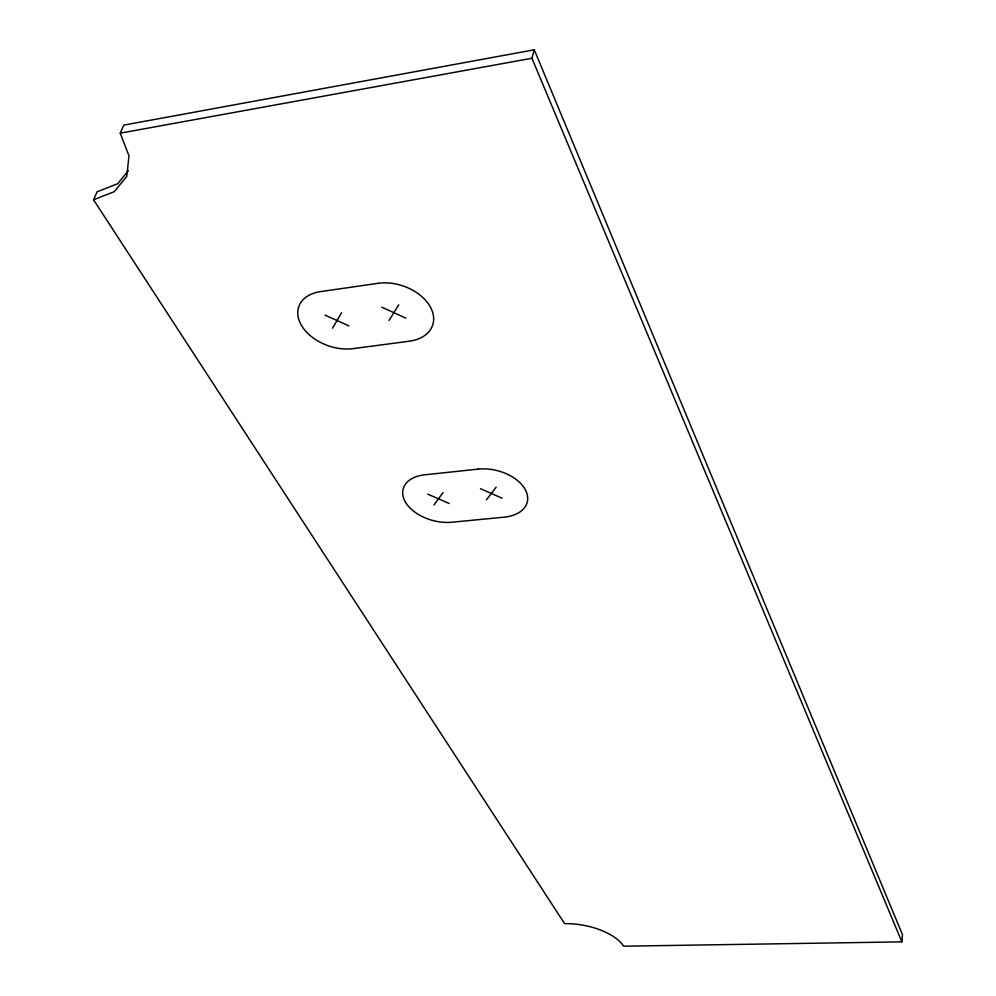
<?xml version="1.0" encoding="UTF-8"?>
<svg xmlns="http://www.w3.org/2000/svg" width="996" height="996" viewBox="0 0 996 996"><rect width="100%" height="100%" fill="white"/><g stroke="black" fill="none" stroke-linecap="round" stroke-linejoin="round"><path stroke-width="1.49" d="M901.89 941.867L902.451 934.609L534.267 49.8L123.84 125.11L120.242 133.165L128.982 155.862L126.766 176.367L114.254 191.693L93.549 199.785L564.608 923.653A46.6 21.551 10.7 0 1 623.583 946.2L901.89 941.867L531.939 58.254L534.267 49.8M93.549 199.785L97.098 191.792L117.765 183.687L128.335 170.69M332.527 328.207L341.541 312.769M389.038 320.488L398.724 304.801M433.97 505.034L443.096 492.534M486.496 499.78L496.182 487.106M120.242 133.165L531.939 58.254M427.707 494.116L449.283 503.503M480.483 488.712L502.121 498.212M324.995 315.072L348.998 325.953M381.792 307.154L405.882 318.185M378.032 283.325L320.55 291.604A40.562 27.129 19.5 0 0 301.253 325.02A40.562 27.129 19.5 0 0 353.02 348.637L409.244 341.217A40.861 27.838 18.3 0 0 430.471 307.179A40.861 27.838 18.3 0 0 378.032 283.325M478.205 469.128L424.844 474.793A36.678 22.759 15.1 0 0 405.285 501.86A36.678 22.759 15.1 0 0 451.835 522.228L504.101 517.173A36.989 23.244 14 0 0 525.315 489.696A36.989 23.244 14 0 0 478.205 469.128"/></g></svg>
